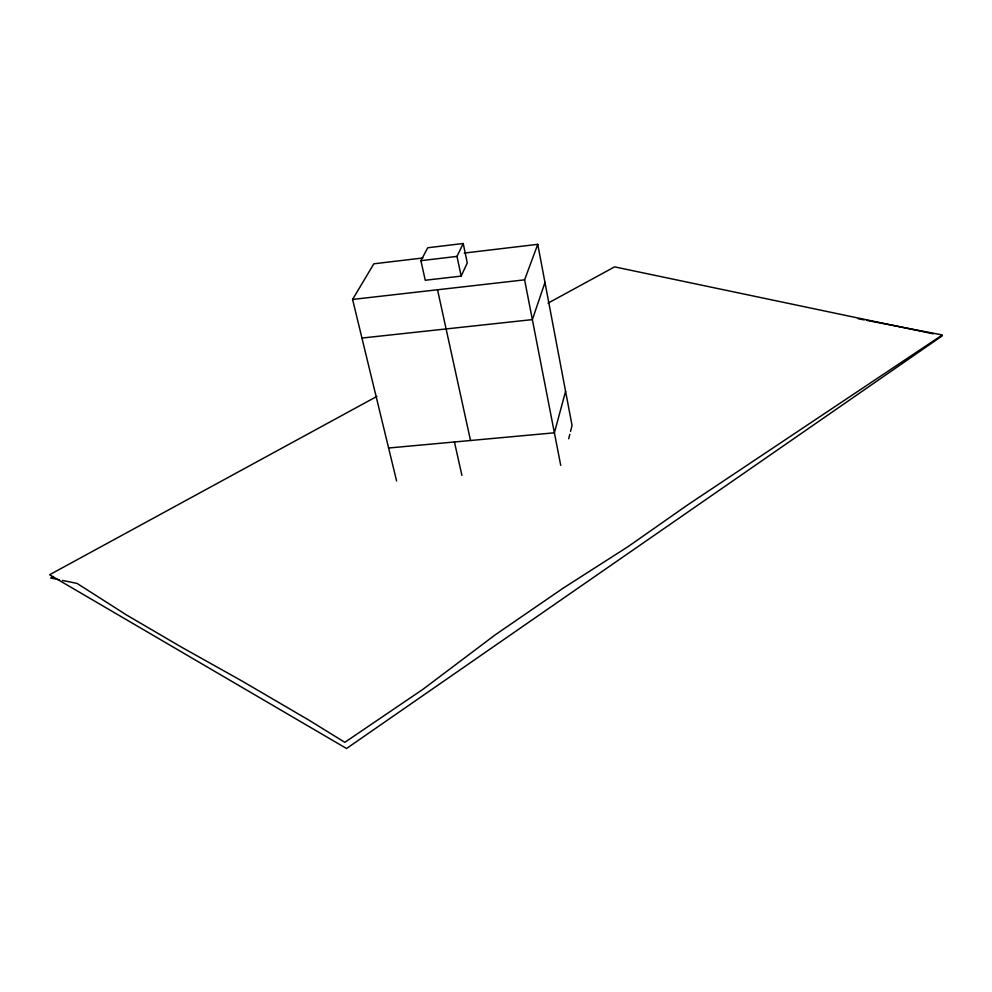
<?xml version="1.0" encoding="UTF-8"?>
<svg xmlns="http://www.w3.org/2000/svg" width="992" height="992" viewBox="0 0 992 992"><rect width="100%" height="100%" fill="white"/><g stroke="black" fill="none" stroke-linecap="round" stroke-linejoin="round"><path stroke-width="1.49" d="M568.714 438.737L569.817 434.322M570.561 431.371L572.049 425.469L537.751 244.33L464.231 253.072M565.589 391.332L554.392 432.81L388.616 448.012M544.98 282.497L532.357 319.61L361.944 338.049M560.716 465.31L524.607 279.843L537.751 244.33M461.168 276.111L467.269 262.905L463.214 243.499L427.763 247.752L420.906 260.673L425.246 280.252L461.168 276.111L457.002 256.395L463.214 243.499M396.602 480.984L352.582 299.435L373.848 263.798L422.865 257.982M942.4 335.718L346.543 748.501L49.6 574.752L376.91 396.391M53.456 576.513L50.741 578.001L59.532 579.812M548.03 303.143L614.581 266.873L933.336 333.82M420.906 260.673L457.002 256.395M352.582 299.435L524.607 279.843M858.266 318.754L864.168 319.883M867.132 320.453L942.338 334.961L687.506 505.015L627.812 546.803L563.357 588.033L495.43 634.694L423.076 689.217L344.832 742.326L308.76 720.056L242.023 681.033L181.412 647.094L126.505 614.978L77.128 583.445L62.471 580.419M454.435 441.973L461.9 475.366M437.534 289.763L470.518 440.498"/></g></svg>
